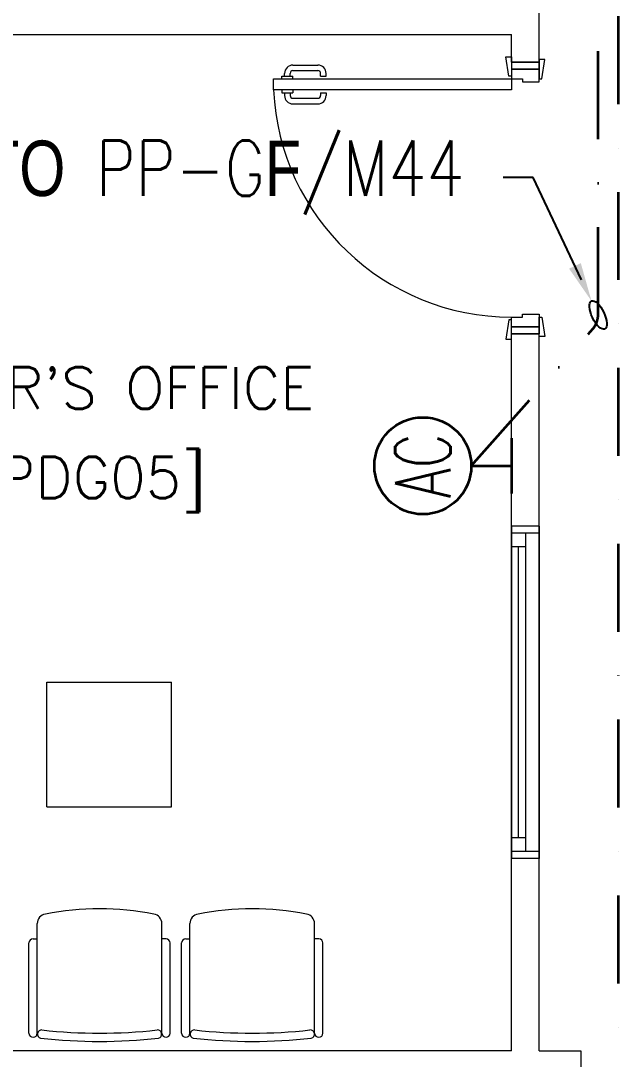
# Model space of a CAD drawing. Header units: inches. Extents: x -12418 to 57169, y -29325 to 19878.
# Drawn here: x 7327 to 9483, y -10047 to -6297 of the extents above; entities that cross this region are included whole.
import ezdxf
from ezdxf import colors
from ezdxf.entities.mleader import LeaderData, LeaderLine
from ezdxf.enums import TextEntityAlignment as Align
from ezdxf.math import Vec2, Vec3

# ---------------------------------------------------------------- set-up
doc = ezdxf.new("R2010")
doc.units = ezdxf.units.IN
doc.header["$LTSCALE"] = 25
doc.header["$MEASUREMENT"] = 0
doc.linetypes.add('DASHDOT', pattern=[25.4, 12.7, -6.35, 0, -6.35])
doc.layers.get('0').update_dxf_attribs({"color": 8})
for name, color, linetype, lineweight in [('00-Ground Floor$0$72_EGR_BASE_TEXT', 252, 'Continuous', 5), ('00-Ground Floor$0$Aluminum', 251, 'Continuous', 5), ('00-Ground Floor$0$LOADING', 253, 'Continuous', 5), ('00-Ground Floor$0$Walls', 251, 'Continuous', 5), ('00-Ground Floor$0$Wooden Joinery', 251, 'Continuous', 5), ('E-LITE-CIRC @ 100', 6, 'Continuous', 25), ('E-LITE-CLNG-CNDT', 6, 'DASHDOT', 35), ('E-POWR-CIRC-NUMB', 6, 'Continuous', 25), ('E-POWR-CLNG-CNDT', 6, 'DASHDOT', 35), ('E-POWR-WALL @ 100', 4, 'Continuous', 35)]:
    doc.layers.add(name, color=color, linetype=linetype, lineweight=lineweight)
doc.layers.add('E-POWR-IDEN', color=101, linetype='Continuous')
doc.styles.add('00-Ground Floor$0$SIMPLEX', font='SIMPLEX.shx', dxfattribs={"height": 150})
doc.styles.add('DC_Simplex', font='SIMPLEX.shx', dxfattribs={"width": 0.7})

# ---------------------------------------------------------------- blocks, each defined once
blk = doc.blocks.new('00-Ground Floor$0$A$C72370EFE')
at = {"layer": '00-Ground Floor$0$Wooden Joinery'}
for p, q in [((-0.01, -0.03), (-0.01, -0.07)), ((0, -0.03), (-0.01, -0.03)), ((0.04, -0.03), (0.05, -0.03)), ((0.05, -0.03), (0.05, -0.07)), ((-0.05, -0.07), (-0.05, -0.16)), ((-0.03, -0.07), (-0.03, -0.16)), ((-0.01, -0.04), (-0.02, -0.04)), ((-0.01, -0.06), (-0.02, -0.06)), ((0, -0.07), (-0.01, -0.07)), ((0.04, -0.07), (0.05, -0.07)), ((0.05, -0.04), (0.06, -0.04)), ((0.05, -0.06), (0.06, -0.06)), ((0.07, -0.07), (0.07, -0.16)), ((0.09, -0.07), (0.09, -0.16)), ((-0.01, -0.17), (-0.02, -0.17)), ((-0.01, -0.17), (-0.01, -0.19)), ((0.05, -0.17), (0.06, -0.17)), ((0.05, -0.17), (0.05, -0.19)), ((-0.01, -0.19), (-0.02, -0.19)), ((0.05, -0.19), (0.06, -0.19))]:
    blk.add_line(p, q, dxfattribs=at)
for centre, radius, start, end in [((-0.02, -0.07), 0.03, 90, 180), ((-0.02, -0.07), 0.01, 90, 180), ((0.06, -0.07), 0.03, 0, 90), ((0.06, -0.07), 0.01, 0, 90), ((-0.02, -0.16), 0.03, 180, 270), ((-0.02, -0.16), 0.01, 180, 270), ((0.06, -0.16), 0.01, 270, 0), ((0.06, -0.16), 0.03, 270, 0)]:
    blk.add_arc(centre, radius, start, end, dxfattribs=at)
blk = doc.blocks.new('00-Ground Floor$0$A$C5DAD61B4')
at = {"layer": '00-Ground Floor$0$Wooden Joinery'}
for points in [[(80, 959.1), (80, 969.1), (10, 979.1), (10, 959.1)], [(940, 959.1), (940, 969.1), (1010, 979.1), (1010, 959.1)], [(70, 859.1), (70, 849.1), (0, 839.1), (0, 859.1)], [(120, 859.1), (120, 0), (80, 0), (80, 859.1)], [(950, 859.1), (950, 849.1), (1020, 839.1), (1020, 859.1)]]:
    blk.add_lwpolyline(points, close=True, dxfattribs=at)
for points in [[(45, 859.1), (45, 959.1), (20, 959.1), (20, 859.1), (45, 859.1)], [(45, 859.1), (80, 859.1), (80, 899.1), (90, 899.1), (90, 959.1), (45, 959.1), (45, 859.1)], [(975, 859.1), (940, 859.1), (940, 899.1), (930, 899.1), (930, 959.1), (975, 959.1), (975, 859.1)], [(975, 859.1), (975, 959.1), (1000, 959.1), (1000, 859.1), (975, 859.1)]]:
    blk.add_lwpolyline(points, dxfattribs=at)
blk.add_arc((80, 859.1), 860, 272.666, 0, dxfattribs=at)
at = {"layer": '00-Ground Floor$0$Wooden Joinery', "xscale": 999.9999999998854, "yscale": 999.9999999998854, "zscale": 999.9999999998854, "rotation": 180}
blk.add_blockref('00-Ground Floor$0$A$C72370EFE', (120, 0), dxfattribs=at)
blk = doc.blocks.new('00-Ground Floor$0$GF21016-P')
at = {"layer": '00-Ground Floor$0$LOADING', "extrusion": (-1.24384e-09, -1.20261e-09, -1)}
for p, q in [((0.0128, 0.0179), (0.0128, 0.4136)), ((0.4628, 0.0179), (0.4628, 0.4136)), ((-0.0172, 0.0179), (-0.0172, 0.3435)), ((-0.0022, 0.3585), (0.0128, 0.3585)), ((0.4778, 0.3585), (0.4628, 0.3585)), ((0.4928, 0.0179), (0.4928, 0.3435)), ((0.4778, 0.0029), (0.4778, 0.0029))]:
    blk.add_line(p, q, dxfattribs=at)
for centre, radius, start, end in [((-0.2378, -0.5362), 1.0036, 78.7568, 101.2432), ((-0.0478, 0.4136), 0.035, 0, 80.6557), ((-0.4278, 0.4136), 0.035, 99.3443, 180), ((0.0022, 0.3435), 0.015, 0, 90), ((-0.4778, 0.3435), 0.015, 90, 180), ((0.0022, 0.0179), 0.015, 270, 0), ((0.0022, 0.0179), 0.015, 180, 270), ((-0.0284, 0.0145), 0.015, 284.3864, 95.5209), ((-0.2378, 1.8734), 1.8855, 263.5119, 276.4881), ((-0.2378, 1.8928), 1.8749, 263.6341, 276.3659), ((-0.4471, 0.0145), 0.015, 84.4791, 255.6136), ((-0.4778, 0.0179), 0.015, 270, 0), ((-0.4778, 0.0179), 0.015, 180, 270)]:
    blk.add_arc(centre, radius, start, end, dxfattribs=at)
blk = doc.blocks.new('00-Ground Floor$0$GF21058A-P')
at = {"color": 0}
for p, q in [((-0.225, 0.45), (0.225, 0.45)), ((-0.225, 0), (-0.225, 0.45)), ((0.225, 0), (0.225, 0.45)), ((-0.225, 0), (0.225, 0))]:
    blk.add_line(p, q, dxfattribs=at)
blk = doc.blocks.new('00-Ground Floor$0$A$C37be4daf')
at = {"layer": '00-Ground Floor$0$Aluminum'}
for p, q in [((1416, 598.2), (216, 598.2)), ((241, 498.2), (241, 598.2)), ((291, 548.2), (291, 598.2)), ((291, 573.2), (1341, 573.2)), ((1341, 548.2), (1341, 598.2)), ((1391, 498.2), (1391, 598.2)), ((1391, 548.2), (241, 548.2)), ((1416, 498.2), (216, 498.2))]:
    blk.add_line(p, q, dxfattribs=at)
at = {"layer": '00-Ground Floor$0$Walls'}
for p, q in [((216, 498.2), (216, 598.2)), ((1416, 498.2), (1416, 598.2))]:
    blk.add_line(p, q, dxfattribs=at)
blk = doc.blocks.new('00-Ground Floor')
at = {"layer": '00-Ground Floor$0$Walls'}
for p, q in [((9197.9, -6447.4, 0), (9197.9, -2747.4, 0)), ((5457.9, -6347.4, 0), (9097.9, -6347.4, 0)), ((9097.9, -6447.4, 0), (9097.9, -6347.4, 0)), ((9097.9, -6447.4, 0), (9197.9, -6447.4, 0)), ((9097.9, -7427.4, 0), (9197.9, -7427.4, 0)), ((9097.9, -10017.4, 0), (9097.9, -7427.4, 0)), ((9197.9, -10017.4, 0), (9197.9, -7427.4, 0)), ((9097.9, -10017.4, 0), (5457.9, -10017.4, 0)), ((9197.9, -10017.4, 0), (9347.9, -10017.4, 0)), ((9347.9, -10017.4, 0), (9347.9, -10117.4, 0))]:
    blk.add_line(p, q, dxfattribs=at)
at = {"rotation": 90}
blk.add_blockref('00-Ground Floor$0$A$C37be4daf', (9696.2, -9538.4, 0), dxfattribs=at)
at = {"layer": '00-Ground Floor$0$LOADING', "extrusion": (7.77437e-06, 8.59117e-06, -1), "xscale": -1000.000000000004, "yscale": 1000.000000000004, "zscale": 999.9999999999978, "rotation": 359.9999999987463}
blk.add_blockref('00-Ground Floor$0$GF21058A-P', (-7646, -9136, 0), dxfattribs=at)
at = {"layer": '00-Ground Floor$0$LOADING', "extrusion": (2.67577e-11, 8.17196e-07, -1), "xscale": 1000, "yscale": 1000, "zscale": 1000, "rotation": 359.9999748871168}
for p in [(-7848.7, -9971.2, 0), (-8400, -9971.2, 0)]:
    blk.add_blockref('00-Ground Floor$0$GF21016-P', p, dxfattribs=at)
at = {"layer": '00-Ground Floor$0$Wooden Joinery', "rotation": 270}
blk.add_blockref('00-Ground Floor$0$A$C5DAD61B4', (8238.9, -6427.4, 0), dxfattribs=at)
at = {"layer": '00-Ground Floor$0$72_EGR_BASE_TEXT', "extrusion": (8.17011e-07, -7.77426e-06, 1), "insert": (7279.6, -7548.4, 0), "char_height": 150, "attachment_point": 2, "text_direction": (1, 0, -1e-06), "style": '00-Ground Floor$0$SIMPLEX'}
blk.add_mtext("SUPERVISOR'S OFFICE", dxfattribs=at)
at = {"layer": '00-Ground Floor$0$72_EGR_BASE_TEXT', "insert": (7504.2, -7871.8, 0), "char_height": 150, "attachment_point": 2, "style": '00-Ground Floor$0$SIMPLEX'}
blk.add_mtext('[OPDG05]', dxfattribs=at)
blk = doc.blocks.new('*U37')
for p, q in [((0, 1), (0, -1)), ((-1.45, 0), (0, 0))]:
    blk.add_line(p, q)
blk.add_circle((-3.2, 0), 1.75)
at = {"layer": 'E-POWR-CIRC-NUMB', "style": 'DC_Simplex', "width": 0.7, "flags": 8}
blk.add_attdef('CIRCUIT', (3.364, 5.671), '', height=2, rotation=360, dxfattribs=at)
at = {"layer": 'E-POWR-IDEN', "style": 'DC_Simplex', "width": 0.7, "flags": 8}
blk.add_attdef('TYPE', text='', height=2, rotation=90, dxfattribs=at).set_placement((-3.2, 0), align=Align.MIDDLE_CENTER)
blk = doc.blocks.new('ARR0W')
at = {"color": 45}
blk.add_ellipse((0, 0), major_axis=(0.4, 0), ratio=0.4, dxfattribs=at)
at = {"color": 45, "ltscale": 0.5}
blk.add_solid([(-1.4, 0.167), (-0.4, 0), (-1.4, -0.167)], dxfattribs=at)

msp = doc.modelspace()

# ---------------------------------------------------------------- linework, layer by layer
at = {"layer": 'E-POWR-CLNG-CNDT'}
msp.add_lwpolyline([(9483.3, -1200), (9483.3, -10725, -0.414214), (9408.3, -10800), (8842.1, -10800, 0.058023), (8824.8, -10802), (8461.5, -10887.8)], format="xyb", dxfattribs=at)
at = {"layer": 'E-POWR-CLNG-CNDT', "elevation": 0}
msp.add_lwpolyline([(8952.9, -7904.5), (9391.7, -7409.7, 0.18339), (9410.6, -7359.9), (9410.6, -1200)], format="xyb", dxfattribs=at)

# ---------------------------------------------------------------- block references
at = {"layer": 'E-LITE-CLNG-CNDT'}
msp.add_blockref('00-Ground Floor', (0, 0), dxfattribs=at)
at = {"layer": 'E-POWR-WALL @ 100', "xscale": 100, "yscale": 100, "zscale": 100}
msp.add_blockref('*U37', (9097.9, -7904.5, 0), dxfattribs=at).add_auto_attribs({'TYPE': 'AC'})

# ---------------------------------------------------------------- leaders
at = {"layer": 'E-LITE-CIRC @ 100'}
ml = msp.add_multileader_mtext('Standard', dxfattribs=at)
ml.set_content('{\\Fdc_el_romans|c0;\\W0.8;TO\\Fromans|c0; \\Fsimplex|c0;PP-G\\Fdc_el_romans|c0;F\\Fsimplex|c0;/M44}', color=256, style='DC_Simplex')
ml.set_leader_properties()
ml.set_arrow_properties(name='ARR0W')
ml.build(insert=Vec2(0, 0))
ml.multileader.update_dxf_attribs({"dogleg_length": 200, "arrow_head_size": 140, "scale": 100})
ctx = ml.context
ctx.base_point, ctx.scale, ctx.char_height, ctx.arrow_head_size, ctx.landing_gap_size, ctx.plane_origin, ctx.plane_x_axis, ctx.plane_y_axis = Vec3(6890.8, -6863.6), 100, 200, 140, 140, Vec3(21441.6, -14259.9), Vec3(1, 0.000001, 0), Vec3(-0.000001, 1, 0)
ctx.text_align_type = 2
notes = []
notes.append((ctx, [(1, (1, 1, 0), (9176.7, -6863.6), (-1, -0.000001, 0), 108.8, [(0, [(9410.6, -7359.9)], 0, [])])]))
ctx.mtext.insert, ctx.mtext.text_direction, ctx.mtext.rotation, ctx.mtext.alignment, ctx.mtext.flow_direction = Vec3(8927.9, -6730.2), Vec3(1, 0.000001, 0), 0.000001, 3, 5
for ctx, leaders in notes:
    for number, flags, end, landing, length, lines in leaders:
        leader = LeaderData()
        leader.index, (leader.has_last_leader_line, leader.has_dogleg_vector, leader.attachment_direction) = number, flags
        leader.last_leader_point, leader.dogleg_vector, leader.dogleg_length = Vec3(end), Vec3(landing), length
        for number, points, colour, breaks in lines:
            line = LeaderLine()
            line.index, line.vertices, line.color, line.breaks = number, Vec3.list(points), colors.encode_raw_color(colour), breaks
            leader.lines.append(line)
        ctx.leaders.append(leader)

doc.saveas('drawing.dxf')
